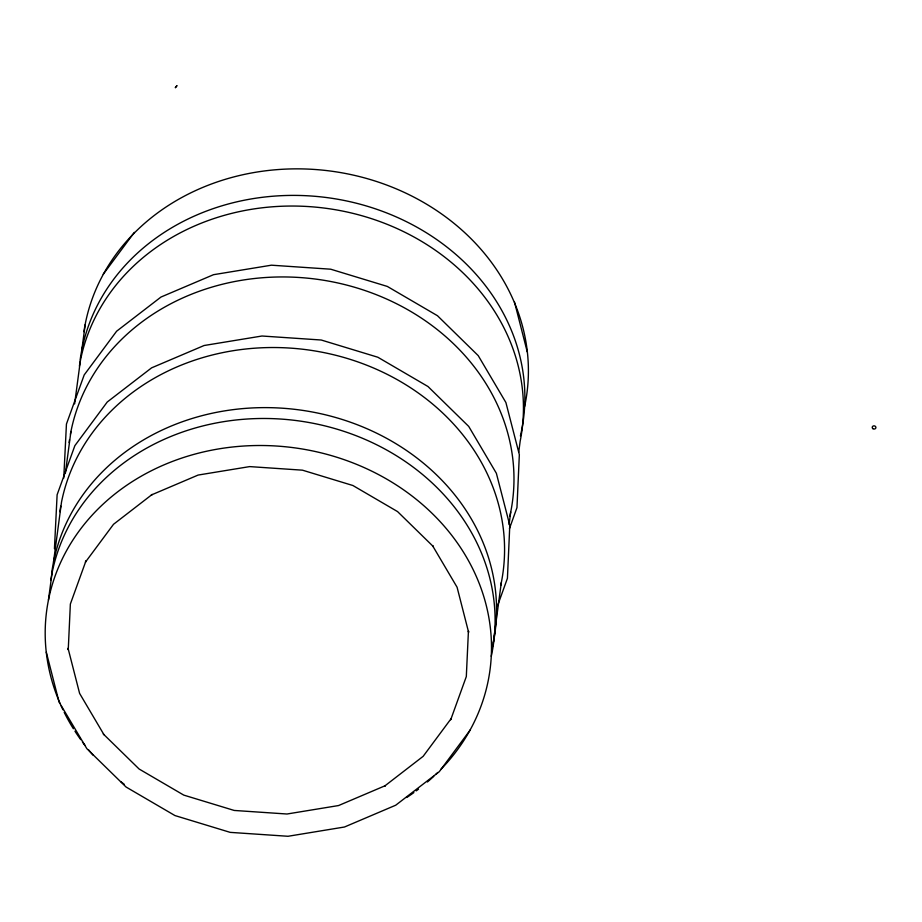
<?xml version="1.0" encoding="UTF-8"?>
<svg xmlns="http://www.w3.org/2000/svg" width="922" height="922" viewBox="0 0 922 922"><rect width="100%" height="100%" fill="white"/><g stroke="black" fill="none" stroke-linecap="round" stroke-linejoin="round"><path stroke-width="1.38" d="M48.451 600.026L52.058 573.011M53.499 562.143L61.52 502.052A223.631 194.254 7.6 0 1 321.017 352.031A223.631 194.254 7.6 0 1 500.738 585.355M65.358 473.32L70.936 431.473M74.624 403.894L80.398 360.571M81.816 349.922L85.366 323.392A223.631 194.254 7.6 0 1 344.863 173.359A223.631 194.254 7.6 0 1 524.572 406.683M493.282 642.703L501.303 582.612M509.048 524.583L510.719 512.033M518.694 452.31L520.181 441.131A223.631 194.254 7.6 0 0 335.135 209.686A223.631 194.254 7.6 0 0 79.396 366.08M509.463 528.571L516.965 507.642L519.34 454.627L505.901 402.534L478.23 355.638L437.466 315.716L387.321 286.431L330.687 269.201L271.402 265.19L213.524 274.687L160.981 297.045L116.621 331.217L84.202 374.92L66.442 424.039L63.756 478.069M497.523 605.846L507.423 578.301L509.797 525.333L496.37 473.286L468.722 426.413L427.981 386.514L377.847 357.24L321.225 340.011L261.975 336.011L204.108 345.508L151.588 367.855L107.252 402.004L74.866 445.672L57.118 494.768L54.444 548.728M103.252 274.249L134.335 232.379M470.358 729.809L439.275 771.691L395.711 805.217L344.471 827.011L288.021 836.277L230.2 832.37L174.961 815.567L126.049 787.008L86.818 748.629L59.066 702.045L46.284 652.131M176.863 85.723L175.318 87.694M175.48 87.555L176.851 85.815M103.287 733.981L139.118 769.017L183.766 795.11L234.211 810.45L287.007 814.011L338.558 805.551L385.35 785.648L384.532 786.155L423.152 756.328L451.238 718.492L450.708 719.759L466.313 676.575L468.434 630.925L468.618 632.319L457.082 587.233L432.66 545.847L433.398 546.642L397.566 511.595L352.907 485.514L302.462 470.174L249.666 466.601L198.126 475.061L151.335 494.976L152.153 494.457L113.521 524.295L85.435 562.132L85.965 560.864L70.36 604.048L68.251 649.699L68.055 648.293L79.603 693.39L104.025 734.776M514.488 302.013L527.257 351.916M59.999 703.313A223.631 194.254 7.6 0 1 153.882 469.494A223.631 194.254 7.6 0 1 437.454 518.763A223.631 194.254 7.6 0 1 440.751 769.478M437.789 772.463A223.631 194.254 7.6 0 1 435.783 774.399M433.743 776.336A223.631 194.254 7.6 0 1 427.416 781.983M418.507 789.174A223.631 194.254 7.6 0 1 416.202 790.892M413.874 792.597A223.631 194.254 7.6 0 1 406.74 797.495M124.332 784.368A223.631 194.254 7.6 0 1 120.955 781.718M93.087 755.164A223.631 194.254 7.6 0 1 88.57 749.84M85.066 745.46A223.631 194.254 7.6 0 1 82.427 741.98M80.71 739.628A223.631 194.254 7.6 0 1 74.947 731.192M73.38 728.737A223.631 194.254 7.6 0 1 64.194 712.337M62.938 709.767A223.631 194.254 7.6 0 1 61.14 705.906M50.825 579.915A223.631 194.254 7.6 0 1 307.579 422.264A223.631 194.254 7.6 0 1 491.265 656.314M51.667 573.242A223.631 194.254 7.6 0 1 307.429 411.131A223.631 194.254 7.6 0 1 492.406 646.818M59.884 511.745A223.631 194.254 7.6 0 1 60.748 506.178M70.418 434.216A223.631 194.254 7.6 0 1 329.65 281.302A223.631 194.254 7.6 0 1 509.843 516.147M69.104 442.572A223.631 194.254 7.6 0 1 69.496 439.771M80.179 359.615A223.631 194.254 7.6 0 1 337.337 199.175A223.631 194.254 7.6 0 1 520.411 435.968M83.925 331.69A223.631 194.254 7.6 0 1 85.089 324.763M872.892 428.649A1.844 1.602 7.6 0 0 875.877 427.796A1.844 1.602 7.6 0 0 873.434 425.929A1.844 1.602 7.6 0 0 872.892 428.649"/></g></svg>
